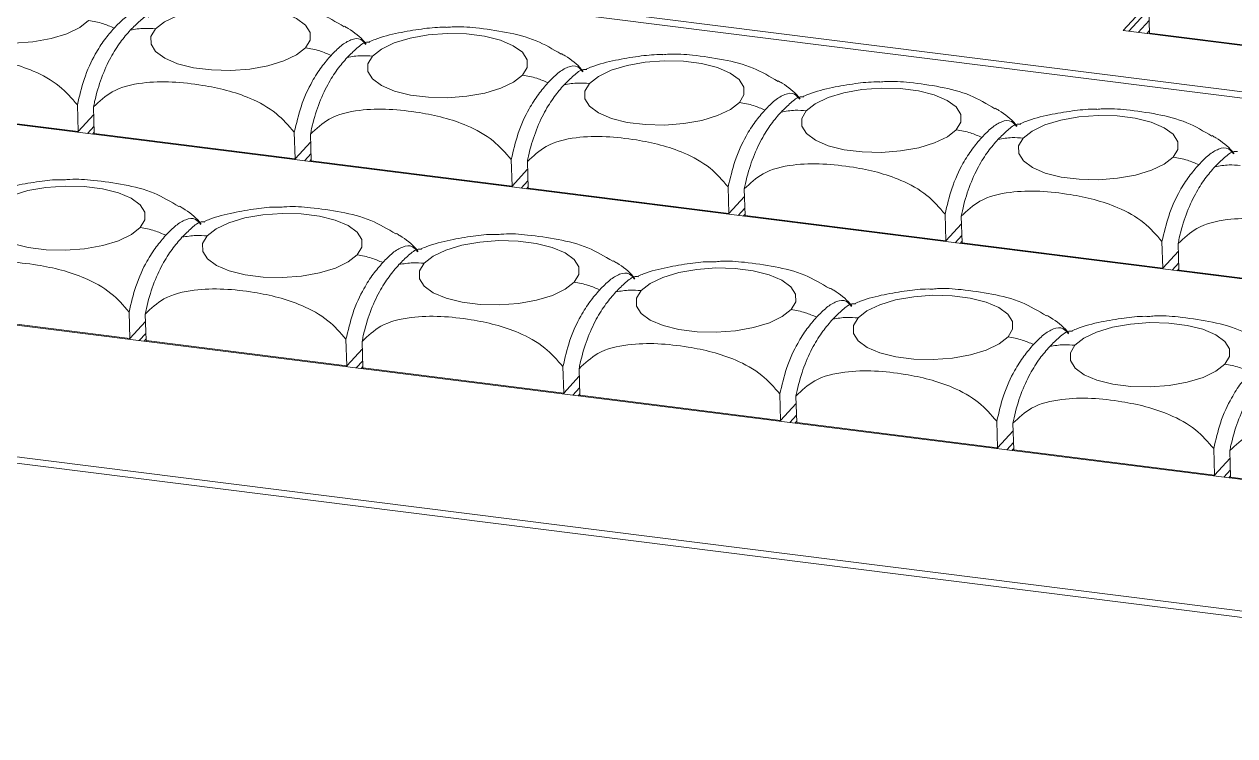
# Model space of a CAD drawing. Header units: millimetres. Extents: x 98 to 1129, y 87 to 737.
# Drawn here: x 733.3 to 831.4, y 607.9 to 665.6 of the extents above; entities that cross this region are included whole.
import ezdxf

# ---------------------------------------------------------------- set-up
doc = ezdxf.new("R2010")
doc.units = ezdxf.units.MM

msp = doc.modelspace()

# ---------------------------------------------------------------- linework, layer by layer
at = {"color": 7, "linetype": 'Continuous', "lineweight": 15}
for p, q in [((688.621, 677.683), (934.074, 646.759)), ((967.938, 643.006), (724.45, 673.683)), ((824.45, 667.545), (824.529, 664.888)), ((824.456, 667.344), (822.385, 665.09)), ((824.473, 666.795), (822.852, 665.031)), ((824.499, 665.914), (823.601, 664.937)), ((822.385, 665.09), (839.503, 662.933)), ((824.302, 664.849), (824.523, 665.09)), ((838.561, 663.121), (824.529, 664.888)), ((824.594, 664.88), (824.596, 664.811)), ((684.078, 663.594), (913.789, 634.653)), ((737.67, 656.91), (721.394, 658.961)), ((737.67, 656.91), (737.606, 659.064)), ((738.916, 658.899), (738.98, 656.745)), ((738.934, 658.286), (737.67, 656.91)), ((737.644, 656.845), (737.642, 656.914)), ((738.962, 657.333), (738.424, 656.747)), ((738.834, 656.695), (738.977, 656.85)), ((755.256, 654.695), (738.98, 656.745)), ((739.045, 656.737), (739.047, 656.668)), ((755.256, 654.695), (755.192, 656.849)), ((756.502, 656.684), (756.566, 654.53)), ((756.52, 656.07), (755.256, 654.695)), ((755.23, 654.63), (755.228, 654.698)), ((756.548, 655.118), (756.009, 654.531)), ((756.42, 654.48), (756.563, 654.635)), ((772.842, 652.479), (772.778, 654.633)), ((772.842, 652.479), (756.566, 654.53)), ((756.631, 654.522), (756.633, 654.453)), ((774.106, 653.855), (772.842, 652.479)), ((774.087, 654.468), (774.152, 652.314)), ((774.134, 652.902), (773.595, 652.316)), ((772.815, 652.414), (772.813, 652.483)), ((774.006, 652.264), (774.148, 652.419)), ((790.428, 650.264), (774.152, 652.314)), ((774.217, 652.306), (774.219, 652.237)), ((790.428, 650.264), (790.364, 652.417)), ((791.673, 652.252), (791.737, 650.099)), ((791.691, 651.639), (790.428, 650.264)), ((791.72, 650.686), (791.181, 650.1)), ((790.401, 650.198), (790.399, 650.267)), ((791.592, 650.048), (791.734, 650.204)), ((808.014, 648.048), (791.737, 650.099)), ((791.802, 650.09), (791.804, 650.022)), ((808.014, 648.048), (807.949, 650.202)), ((809.259, 650.037), (809.323, 647.883)), ((670.684, 649.014), (901.076, 619.987)), ((809.277, 649.423), (808.014, 648.048)), ((807.987, 647.983), (807.985, 648.052)), ((809.306, 648.471), (808.767, 647.884)), ((809.177, 647.833), (809.32, 647.988)), ((825.599, 645.832), (809.323, 647.883)), ((809.388, 647.875), (809.39, 647.806)), ((825.599, 645.832), (825.535, 647.986)), ((826.845, 647.821), (826.909, 645.667)), ((826.863, 647.208), (825.599, 645.832)), ((825.573, 645.767), (825.571, 645.836)), ((826.891, 646.255), (826.353, 645.669)), ((826.763, 645.617), (826.906, 645.772)), ((843.185, 643.617), (826.909, 645.667)), ((826.974, 645.659), (826.976, 645.59)), ((741.861, 640.115), (725.585, 642.166)), ((741.861, 640.115), (741.797, 642.269)), ((743.107, 642.104), (743.171, 639.95)), ((743.125, 641.491), (741.861, 640.115)), ((653.935, 639.93), (1030.72, 592.459)), ((899.811, 609.466), (654.358, 640.39)), ((741.835, 640.05), (741.833, 640.119)), ((743.153, 640.538), (742.615, 639.952)), ((743.025, 639.9), (743.168, 640.055)), ((759.447, 637.9), (743.171, 639.95)), ((743.236, 639.942), (743.238, 639.873)), ((759.447, 637.9), (759.383, 640.053)), ((760.692, 639.888), (760.757, 637.735)), ((760.711, 639.275), (759.447, 637.9)), ((760.739, 638.322), (760.2, 637.736)), ((759.421, 637.834), (759.419, 637.903)), ((760.611, 637.684), (760.753, 637.84)), ((777.033, 635.684), (760.757, 637.735)), ((760.822, 637.726), (760.824, 637.658)), ((777.033, 635.684), (776.969, 637.838)), ((778.296, 637.059), (777.033, 635.684)), ((778.278, 637.673), (778.342, 635.519)), ((778.325, 636.107), (777.786, 635.521)), ((777.006, 635.619), (777.004, 635.688)), ((778.197, 635.469), (778.339, 635.624)), ((794.619, 633.468), (778.342, 635.519)), ((778.407, 635.511), (778.409, 635.442)), ((794.619, 633.468), (794.554, 635.622)), ((795.864, 635.457), (795.928, 633.303)), ((795.882, 634.844), (794.619, 633.468)), ((794.592, 633.403), (794.59, 633.472)), ((795.911, 633.891), (795.372, 633.305)), ((795.783, 633.253), (795.925, 633.408)), ((812.204, 631.253), (795.928, 633.303)), ((795.993, 633.295), (795.995, 633.226)), ((812.204, 631.253), (812.14, 633.407)), ((813.45, 633.242), (813.514, 631.088)), ((813.468, 632.628), (812.204, 631.253)), ((812.178, 631.188), (812.176, 631.256)), ((813.496, 631.676), (812.958, 631.089)), ((813.368, 631.038), (813.511, 631.193)), ((829.79, 629.037), (813.514, 631.088)), ((813.579, 631.08), (813.581, 631.011)), ((829.79, 629.037), (829.726, 631.191)), ((831.054, 630.413), (829.79, 629.037)), ((831.036, 631.026), (831.1, 628.872)), ((831.082, 629.46), (830.544, 628.874)), ((829.764, 628.972), (829.762, 629.041)), ((830.954, 628.822), (831.097, 628.977)), ((847.376, 626.822), (831.1, 628.872)), ((831.165, 628.864), (831.167, 628.795))]:
    msp.add_line(p, q, dxfattribs=at)
at = {"color": 7, "linetype": 'Continuous', "lineweight": 15, "flags": 128}
for points in [[(738.518, 665.911), (737.793, 665.337), (736.757, 664.84), (735.47, 664.45), (734.006, 664.19), (732.452, 664.074), (730.896, 664.109), (729.431, 664.294), (728.14, 664.617), (727.098, 665.06), (726.367, 665.597), (725.989, 666.197), (725.986, 666.824), (726.358, 667.444)], [(743.944, 665.228), (744.669, 665.802), (745.705, 666.299), (746.992, 666.689), (748.455, 666.949), (750.01, 667.065), (751.565, 667.03), (753.031, 666.845), (754.322, 666.522), (755.363, 666.079), (756.094, 665.542), (756.472, 664.943), (756.476, 664.315), (756.104, 663.696)], [(756.104, 663.696), (755.379, 663.121), (754.343, 662.625), (753.055, 662.235), (751.592, 661.974), (750.037, 661.858), (748.482, 661.894), (747.016, 662.079), (745.725, 662.402), (744.684, 662.845), (743.953, 663.382), (743.575, 663.981), (743.572, 664.609), (743.944, 665.228)], [(761.529, 663.012), (762.254, 663.587), (763.291, 664.084), (764.578, 664.473), (766.041, 664.734), (767.596, 664.85), (769.151, 664.814), (770.617, 664.63), (771.908, 664.306), (772.949, 663.864), (773.68, 663.327), (774.058, 662.727), (774.061, 662.099), (773.69, 661.48)], [(773.69, 661.48), (772.965, 660.906), (771.928, 660.409), (770.641, 660.019), (769.178, 659.759), (767.623, 659.643), (766.068, 659.678), (764.602, 659.863), (763.311, 660.186), (762.27, 660.629), (761.539, 661.166), (761.161, 661.766), (761.158, 662.393), (761.529, 663.012)], [(779.115, 660.797), (779.84, 661.371), (780.876, 661.868), (782.164, 662.258), (783.627, 662.518), (785.182, 662.634), (786.737, 662.599), (788.203, 662.414), (789.494, 662.091), (790.535, 661.648), (791.266, 661.111), (791.644, 660.511), (791.647, 659.884), (791.275, 659.265)], [(791.275, 659.265), (790.55, 658.69), (789.514, 658.193), (788.227, 657.804), (786.764, 657.543), (785.209, 657.427), (783.654, 657.463), (782.188, 657.647), (780.897, 657.971), (779.856, 658.413), (779.125, 658.95), (778.747, 659.55), (778.743, 660.178), (779.115, 660.797)], [(796.701, 658.581), (797.426, 659.156), (798.462, 659.652), (799.749, 660.042), (801.213, 660.303), (802.767, 660.419), (804.323, 660.383), (805.788, 660.198), (807.079, 659.875), (808.121, 659.432), (808.852, 658.895), (809.23, 658.296), (809.233, 657.668), (808.861, 657.049)], [(808.861, 657.049), (808.136, 656.474), (807.1, 655.978), (805.813, 655.588), (804.349, 655.328), (802.795, 655.212), (801.239, 655.247), (799.774, 655.432), (798.483, 655.755), (797.441, 656.198), (796.711, 656.735), (796.333, 657.334), (796.329, 657.962), (796.701, 658.581)], [(814.287, 656.366), (815.012, 656.94), (816.048, 657.437), (817.335, 657.827), (818.799, 658.087), (820.353, 658.203), (821.909, 658.168), (823.374, 657.983), (824.665, 657.66), (825.706, 657.217), (826.437, 656.68), (826.815, 656.08), (826.819, 655.453), (826.447, 654.833)], [(826.447, 654.833), (825.722, 654.259), (824.686, 653.762), (823.399, 653.372), (821.935, 653.112), (820.381, 652.996), (818.825, 653.031), (817.359, 653.216), (816.068, 653.539), (815.027, 653.982), (814.296, 654.519), (813.918, 655.119), (813.915, 655.746), (814.287, 656.366)], [(730.549, 650.648), (731.274, 651.223), (732.31, 651.72), (733.597, 652.109), (735.06, 652.37), (736.615, 652.486), (738.17, 652.45), (739.636, 652.266), (740.927, 651.943), (741.968, 651.5), (742.699, 650.963), (743.077, 650.363), (743.081, 649.735), (742.709, 649.116)], [(742.709, 649.116), (741.984, 648.542), (740.948, 648.045), (739.661, 647.655), (738.197, 647.395), (736.643, 647.279), (735.087, 647.314), (733.621, 647.499), (732.33, 647.822), (731.289, 648.265), (730.558, 648.802), (730.18, 649.402), (730.177, 650.029), (730.549, 650.648)], [(748.134, 648.433), (748.859, 649.007), (749.896, 649.504), (751.183, 649.894), (752.646, 650.154), (754.201, 650.27), (755.756, 650.235), (757.222, 650.05), (758.513, 649.727), (759.554, 649.284), (760.285, 648.747), (760.663, 648.147), (760.666, 647.52), (760.295, 646.901)], [(760.295, 646.901), (759.57, 646.326), (758.534, 645.829), (757.246, 645.44), (755.783, 645.179), (754.228, 645.063), (752.673, 645.099), (751.207, 645.283), (749.916, 645.607), (748.875, 646.049), (748.144, 646.586), (747.766, 647.186), (747.763, 647.814), (748.134, 648.433)], [(765.72, 646.217), (766.445, 646.792), (767.481, 647.288), (768.769, 647.678), (770.232, 647.939), (771.787, 648.055), (773.342, 648.019), (774.808, 647.834), (776.099, 647.511), (777.14, 647.068), (777.871, 646.531), (778.249, 645.932), (778.252, 645.304), (777.881, 644.685)], [(777.881, 644.685), (777.156, 644.111), (776.119, 643.614), (774.832, 643.224), (773.369, 642.964), (771.814, 642.848), (770.259, 642.883), (768.793, 643.068), (767.502, 643.391), (766.461, 643.834), (765.73, 644.371), (765.352, 644.97), (765.349, 645.598), (765.72, 646.217)], [(783.306, 644.002), (784.031, 644.576), (785.067, 645.073), (786.354, 645.463), (787.818, 645.723), (789.372, 645.839), (790.928, 645.804), (792.394, 645.619), (793.685, 645.296), (794.726, 644.853), (795.457, 644.316), (795.835, 643.716), (795.838, 643.089), (795.466, 642.47)], [(795.466, 642.47), (794.741, 641.895), (793.705, 641.398), (792.418, 641.008), (790.954, 640.748), (789.4, 640.632), (787.845, 640.668), (786.379, 640.852), (785.088, 641.175), (784.047, 641.618), (783.316, 642.155), (782.938, 642.755), (782.934, 643.382), (783.306, 644.002)], [(800.892, 641.786), (801.617, 642.361), (802.653, 642.857), (803.94, 643.247), (805.404, 643.508), (806.958, 643.623), (808.514, 643.588), (809.979, 643.403), (811.27, 643.08), (812.312, 642.637), (813.042, 642.1), (813.42, 641.501), (813.424, 640.873), (813.052, 640.254)], [(813.052, 640.254), (812.327, 639.679), (811.291, 639.183), (810.004, 638.793), (808.54, 638.532), (806.986, 638.416), (805.43, 638.452), (803.965, 638.637), (802.674, 638.96), (801.632, 639.403), (800.901, 639.94), (800.523, 640.539), (800.52, 641.167), (800.892, 641.786)], [(818.478, 639.57), (819.203, 640.145), (820.239, 640.642), (821.526, 641.031), (822.989, 641.292), (824.544, 641.408), (826.099, 641.372), (827.565, 641.188), (828.856, 640.865), (829.897, 640.422), (830.628, 639.885), (831.006, 639.285), (831.01, 638.657), (830.638, 638.038)], [(830.638, 638.038), (829.913, 637.464), (828.877, 636.967), (827.589, 636.577), (826.126, 636.317), (824.571, 636.201), (823.016, 636.236), (821.55, 636.421), (820.259, 636.744), (819.218, 637.187), (818.487, 637.724), (818.109, 638.324), (818.106, 638.951), (818.478, 639.57)]]:
    msp.add_lwpolyline(points, dxfattribs=at)
at = {"color": 7, "linetype": 'Continuous', "lineweight": 15}
for points, knots in [([(759.236, 665.398), (758.573, 665.792), (757.166, 666.629), (754.778, 667.205), (752.503, 667.525), (750.853, 667.66), (750.068, 667.577), (749.906, 667.56)], [0, 0, 0, 0, 0.227692, 0.483052, 0.744291, 0.947244, 1, 1, 1, 1]), ([(740.587, 665.291), (740.857, 665.569), (741.397, 666.125), (742.211, 666.61), (742.922, 666.746), (743.278, 666.326), (743.411, 666.169)], [0, 0, 0, 0, 0.273866, 0.547066, 0.830443, 1, 1, 1, 1]), ([(743.736, 666.361), (743.643, 666.37), (743.307, 666.405), (742.677, 665.898), (742.158, 665.385), (741.896, 665.126)], [0, 0, 0, 0, 0.159489, 0.576016, 1, 1, 1, 1]), ([(738.518, 665.911), (738.906, 665.842), (739.609, 665.716), (740.284, 665.422), (740.587, 665.291)], [0, 0, 0, 0, 0.552022, 1, 1, 1, 1]), ([(761.031, 663.982), (760.987, 664.038), (760.597, 664.541), (759.969, 665.026), (759.358, 665.379), (759.256, 665.438)], [0, 0, 0, 0, 0.094872, 0.849538, 1, 1, 1, 1]), ([(776.822, 663.182), (776.159, 663.577), (774.752, 664.414), (772.364, 664.989), (770.088, 665.31), (768.439, 665.444), (767.654, 665.362), (767.492, 665.344)], [0, 0, 0, 0, 0.227692, 0.483052, 0.74429, 0.947244, 1, 1, 1, 1]), ([(737.606, 659.064), (737.776, 659.777), (738.161, 661.391), (738.973, 663.096), (739.806, 664.389), (740.325, 664.988), (740.587, 665.291)], [0, 0, 0, 0, 0.237916, 0.538259, 0.767081, 1, 1, 1, 1]), ([(741.896, 665.126), (741.627, 664.816), (741.09, 664.197), (740.293, 662.946), (739.561, 661.365), (739.116, 659.885), (738.945, 659.045), (738.916, 658.899)], [0, 0, 0, 0, 0.239296, 0.47801, 0.725615, 0.952267, 1, 1, 1, 1]), ([(741.896, 665.126), (742.275, 665.193), (742.94, 665.311), (743.641, 665.253), (743.944, 665.228)], [0, 0, 0, 0, 0.567949, 1, 1, 1, 1]), ([(758.173, 663.075), (758.443, 663.354), (758.983, 663.91), (759.797, 664.394), (760.508, 664.53), (760.863, 664.111), (760.997, 663.954)], [0, 0, 0, 0, 0.273866, 0.547066, 0.830443, 1, 1, 1, 1]), ([(767.492, 665.356), (767.4, 665.359), (766.741, 665.375), (765.436, 665.221), (763.593, 664.915), (762.165, 664.562), (761.443, 664.256), (761.297, 664.194)], [0, 0, 0, 0, 0.0429916, 0.3070839, 0.6016568, 0.9197512, 1, 1, 1, 1]), ([(756.104, 663.696), (756.492, 663.626), (757.195, 663.5), (757.87, 663.207), (758.173, 663.075)], [0, 0, 0, 0, 0.552022, 1, 1, 1, 1]), ([(761.322, 664.145), (761.229, 664.155), (760.893, 664.189), (760.262, 663.682), (759.744, 663.169), (759.482, 662.91)], [0, 0, 0, 0, 0.159489, 0.576016, 1, 1, 1, 1]), ([(721.33, 661.115), (721.807, 661.564), (722.885, 662.581), (725.209, 663.128), (727.702, 663.191), (729.999, 662.923), (732.122, 662.501), (734.154, 661.818), (736.136, 660.755), (737.142, 659.598), (737.606, 659.064)], [0, 0, 0, 0, 0.118924, 0.269053, 0.406242, 0.54381, 0.65272, 0.76136, 0.889886, 1, 1, 1, 1]), ([(755.192, 656.849), (755.362, 657.562), (755.747, 659.175), (756.559, 660.881), (757.392, 662.173), (757.911, 662.773), (758.173, 663.075)], [0, 0, 0, 0, 0.237916, 0.538259, 0.767081, 1, 1, 1, 1]), ([(759.482, 662.91), (759.213, 662.6), (758.676, 661.982), (757.879, 660.731), (757.147, 659.149), (756.702, 657.67), (756.531, 656.83), (756.502, 656.684)], [0, 0, 0, 0, 0.239296, 0.47801, 0.725615, 0.952267, 1, 1, 1, 1]), ([(759.482, 662.91), (759.86, 662.977), (760.526, 663.095), (761.227, 663.037), (761.529, 663.012)], [0, 0, 0, 0, 0.567946, 1, 1, 1, 1]), ([(778.616, 661.766), (778.573, 661.823), (778.183, 662.326), (777.555, 662.811), (776.944, 663.164), (776.842, 663.223)], [0, 0, 0, 0, 0.094872, 0.849538, 1, 1, 1, 1]), ([(785.078, 663.141), (784.986, 663.143), (784.327, 663.159), (783.022, 663.005), (781.179, 662.699), (779.751, 662.346), (779.029, 662.04), (778.883, 661.978)], [0, 0, 0, 0, 0.042993, 0.307085, 0.601657, 0.919751, 1, 1, 1, 1]), ([(794.408, 660.967), (793.745, 661.361), (792.338, 662.198), (789.95, 662.774), (787.674, 663.094), (786.025, 663.229), (785.24, 663.146), (785.078, 663.129)], [0, 0, 0, 0, 0.227692, 0.483052, 0.744291, 0.947244, 1, 1, 1, 1]), ([(773.69, 661.48), (774.078, 661.411), (774.781, 661.285), (775.456, 660.991), (775.758, 660.859)], [0, 0, 0, 0, 0.552022, 1, 1, 1, 1]), ([(775.758, 660.859), (776.029, 661.138), (776.569, 661.694), (777.382, 662.179), (778.093, 662.315), (778.449, 661.895), (778.582, 661.738)], [0, 0, 0, 0, 0.273866, 0.547066, 0.830443, 1, 1, 1, 1]), ([(778.907, 661.929), (778.815, 661.939), (778.479, 661.974), (777.848, 661.467), (777.33, 660.953), (777.068, 660.695)], [0, 0, 0, 0, 0.159489, 0.576016, 1, 1, 1, 1]), ([(738.916, 658.899), (739.392, 659.349), (740.471, 660.366), (742.795, 660.912), (745.288, 660.975), (747.585, 660.707), (749.708, 660.286), (751.74, 659.602), (753.721, 658.54), (754.728, 657.382), (755.192, 656.849)], [0, 0, 0, 0, 0.1189242, 0.2690535, 0.406242, 0.5438102, 0.6527208, 0.7613602, 0.8898859, 1, 1, 1, 1]), ([(772.778, 654.633), (772.948, 655.346), (773.333, 656.96), (774.145, 658.665), (774.977, 659.958), (775.497, 660.557), (775.758, 660.859)], [0, 0, 0, 0, 0.237916, 0.538259, 0.767081, 1, 1, 1, 1]), ([(777.068, 660.695), (776.799, 660.385), (776.262, 659.766), (775.464, 658.515), (774.732, 656.933), (774.288, 655.454), (774.117, 654.614), (774.087, 654.468)], [0, 0, 0, 0, 0.239296, 0.47801, 0.725615, 0.952267, 1, 1, 1, 1]), ([(777.068, 660.695), (777.446, 660.762), (778.112, 660.88), (778.812, 660.822), (779.115, 660.797)], [0, 0, 0, 0, 0.567946, 1, 1, 1, 1]), ([(796.202, 659.551), (796.159, 659.607), (795.769, 660.11), (795.141, 660.595), (794.53, 660.948), (794.428, 661.007)], [0, 0, 0, 0, 0.094872, 0.849538, 1, 1, 1, 1]), ([(802.664, 660.925), (802.572, 660.928), (801.912, 660.944), (800.608, 660.79), (798.764, 660.484), (797.336, 660.13), (796.614, 659.824), (796.469, 659.763)], [0, 0, 0, 0, 0.042993, 0.307084, 0.601657, 0.919751, 1, 1, 1, 1]), ([(811.993, 658.751), (811.33, 659.146), (809.924, 659.982), (807.536, 660.558), (805.26, 660.878), (803.61, 661.013), (802.825, 660.93), (802.663, 660.913)], [0, 0, 0, 0, 0.227692, 0.483052, 0.74429, 0.947244, 1, 1, 1, 1]), ([(793.344, 658.644), (793.615, 658.922), (794.155, 659.479), (794.968, 659.963), (795.679, 660.099), (796.035, 659.68), (796.168, 659.523)], [0, 0, 0, 0, 0.273866, 0.547066, 0.830443, 1, 1, 1, 1]), ([(796.493, 659.714), (796.4, 659.723), (796.064, 659.758), (795.434, 659.251), (794.915, 658.738), (794.654, 658.479)], [0, 0, 0, 0, 0.159489, 0.576016, 1, 1, 1, 1]), ([(756.502, 656.684), (756.978, 657.133), (758.056, 658.15), (760.381, 658.697), (762.874, 658.759), (765.17, 658.492), (767.294, 658.07), (769.326, 657.386), (771.307, 656.324), (772.313, 655.167), (772.778, 654.633)], [0, 0, 0, 0, 0.118924, 0.269053, 0.406242, 0.54381, 0.652721, 0.76136, 0.889886, 1, 1, 1, 1]), ([(790.364, 652.417), (790.534, 653.131), (790.918, 654.744), (791.731, 656.45), (792.563, 657.742), (793.082, 658.341), (793.344, 658.644)], [0, 0, 0, 0, 0.237916, 0.538259, 0.767081, 1, 1, 1, 1]), ([(791.275, 659.265), (791.664, 659.195), (792.367, 659.069), (793.042, 658.775), (793.344, 658.644)], [0, 0, 0, 0, 0.552025, 1, 1, 1, 1]), ([(794.654, 658.479), (795.032, 658.546), (795.698, 658.664), (796.398, 658.606), (796.701, 658.581)], [0, 0, 0, 0, 0.567948, 1, 1, 1, 1]), ([(813.788, 657.335), (813.744, 657.391), (813.354, 657.894), (812.727, 658.38), (812.115, 658.733), (812.014, 658.791)], [0, 0, 0, 0, 0.094873, 0.849537, 1, 1, 1, 1]), ([(820.25, 658.71), (820.157, 658.712), (819.498, 658.728), (818.194, 658.574), (816.35, 658.268), (814.922, 657.915), (814.2, 657.609), (814.055, 657.547)], [0, 0, 0, 0, 0.042992, 0.307084, 0.601657, 0.919751, 1, 1, 1, 1]), ([(829.579, 656.536), (828.916, 656.93), (827.51, 657.767), (825.121, 658.343), (822.846, 658.663), (821.196, 658.797), (820.411, 658.715), (820.249, 658.698)], [0, 0, 0, 0, 0.227692, 0.483052, 0.744291, 0.947244, 1, 1, 1, 1]), ([(794.654, 658.479), (794.385, 658.169), (793.847, 657.55), (793.05, 656.3), (792.318, 654.718), (791.873, 653.239), (791.703, 652.399), (791.673, 652.252)], [0, 0, 0, 0, 0.239296, 0.47801, 0.725615, 0.952267, 1, 1, 1, 1]), ([(810.93, 656.428), (811.2, 656.707), (811.74, 657.263), (812.554, 657.748), (813.265, 657.884), (813.621, 657.464), (813.754, 657.307)], [0, 0, 0, 0, 0.273866, 0.547066, 0.830443, 1, 1, 1, 1]), ([(808.861, 657.049), (809.249, 656.979), (809.952, 656.853), (810.628, 656.56), (810.93, 656.428)], [0, 0, 0, 0, 0.552022, 1, 1, 1, 1]), ([(814.079, 657.498), (813.986, 657.508), (813.65, 657.542), (813.02, 657.035), (812.501, 656.522), (812.24, 656.263)], [0, 0, 0, 0, 0.159489, 0.576016, 1, 1, 1, 1]), ([(831.374, 655.12), (831.33, 655.176), (830.94, 655.679), (830.312, 656.164), (829.701, 656.517), (829.6, 656.576)], [0, 0, 0, 0, 0.094872, 0.849538, 1, 1, 1, 1]), ([(774.087, 654.468), (774.564, 654.918), (775.642, 655.935), (777.966, 656.481), (780.459, 656.544), (782.756, 656.276), (784.88, 655.854), (786.912, 655.171), (788.893, 654.108), (789.899, 652.951), (790.364, 652.417)], [0, 0, 0, 0, 0.118924, 0.269053, 0.406242, 0.54381, 0.652721, 0.76136, 0.889886, 1, 1, 1, 1]), ([(807.949, 650.202), (808.119, 650.915), (808.504, 652.529), (809.316, 654.234), (810.149, 655.526), (810.668, 656.126), (810.93, 656.428)], [0, 0, 0, 0, 0.237916, 0.538259, 0.767081, 1, 1, 1, 1]), ([(812.24, 656.263), (811.971, 655.954), (811.433, 655.335), (810.636, 654.084), (809.904, 652.502), (809.459, 651.023), (809.289, 650.183), (809.259, 650.037)], [0, 0, 0, 0, 0.239296, 0.47801, 0.725615, 0.952267, 1, 1, 1, 1]), ([(812.24, 656.263), (812.618, 656.33), (813.284, 656.448), (813.984, 656.391), (814.287, 656.366)], [0, 0, 0, 0, 0.567948, 1, 1, 1, 1]), ([(828.516, 654.213), (828.786, 654.491), (829.326, 655.047), (830.14, 655.532), (830.851, 655.668), (831.207, 655.248), (831.34, 655.091)], [0, 0, 0, 0, 0.273866, 0.547066, 0.830443, 1, 1, 1, 1]), ([(826.447, 654.833), (826.835, 654.764), (827.538, 654.638), (828.213, 654.344), (828.516, 654.213)], [0, 0, 0, 0, 0.552022, 1, 1, 1, 1]), ([(831.665, 655.283), (831.572, 655.292), (831.236, 655.327), (830.606, 654.82), (830.087, 654.307), (829.825, 654.048)], [0, 0, 0, 0, 0.159489, 0.576016, 1, 1, 1, 1]), ([(791.673, 652.252), (792.15, 652.702), (793.228, 653.719), (795.552, 654.266), (798.045, 654.328), (800.342, 654.06), (802.466, 653.639), (804.497, 652.955), (806.479, 651.893), (807.485, 650.736), (807.949, 650.202)], [0, 0, 0, 0, 0.118924, 0.269053, 0.406242, 0.54381, 0.652721, 0.76136, 0.889886, 1, 1, 1, 1]), ([(825.535, 647.986), (825.705, 648.699), (826.09, 650.313), (826.902, 652.018), (827.735, 653.311), (828.254, 653.91), (828.516, 654.213)], [0, 0, 0, 0, 0.237916, 0.538259, 0.767081, 1, 1, 1, 1]), ([(829.825, 654.048), (829.556, 653.738), (829.019, 653.119), (828.222, 651.868), (827.49, 650.286), (827.045, 648.807), (826.874, 647.967), (826.845, 647.821)], [0, 0, 0, 0, 0.239296, 0.47801, 0.725615, 0.952267, 1, 1, 1, 1]), ([(829.825, 654.048), (830.204, 654.115), (830.869, 654.233), (831.57, 654.175), (831.872, 654.15)], [0, 0, 0, 0, 0.567948, 1, 1, 1, 1]), ([(736.512, 652.993), (736.419, 652.995), (735.76, 653.011), (734.456, 652.857), (732.612, 652.551), (731.184, 652.198), (730.462, 651.892), (730.317, 651.83)], [0, 0, 0, 0, 0.0429927, 0.3070838, 0.6016573, 0.9197507, 1, 1, 1, 1]), ([(745.841, 650.818), (745.178, 651.213), (743.771, 652.05), (741.383, 652.625), (739.108, 652.946), (737.458, 653.08), (736.673, 652.998), (736.511, 652.98)], [0, 0, 0, 0, 0.227692, 0.483052, 0.744291, 0.947244, 1, 1, 1, 1]), ([(809.259, 650.037), (809.736, 650.486), (810.814, 651.503), (813.138, 652.05), (815.631, 652.113), (817.928, 651.845), (820.051, 651.423), (822.083, 650.74), (824.065, 649.677), (825.071, 648.52), (825.535, 647.986)], [0, 0, 0, 0, 0.118924, 0.269053, 0.406242, 0.54381, 0.652721, 0.76136, 0.889886, 1, 1, 1, 1]), ([(747.636, 649.403), (747.592, 649.459), (747.202, 649.962), (746.574, 650.447), (745.963, 650.8), (745.861, 650.859)], [0, 0, 0, 0, 0.094872, 0.849538, 1, 1, 1, 1]), ([(754.097, 650.777), (754.005, 650.779), (753.346, 650.795), (752.041, 650.642), (750.198, 650.335), (748.77, 649.982), (748.048, 649.676), (747.902, 649.614)], [0, 0, 0, 0, 0.042992, 0.307084, 0.601657, 0.919751, 1, 1, 1, 1]), ([(763.427, 648.603), (762.764, 648.997), (761.357, 649.834), (758.969, 650.41), (756.693, 650.73), (755.044, 650.865), (754.259, 650.782), (754.097, 650.765)], [0, 0, 0, 0, 0.227692, 0.483052, 0.74429, 0.947244, 1, 1, 1, 1]), ([(744.778, 648.496), (745.048, 648.774), (745.588, 649.33), (746.402, 649.815), (747.113, 649.951), (747.469, 649.531), (747.602, 649.374)], [0, 0, 0, 0, 0.2738664, 0.5470661, 0.8304427, 1, 1, 1, 1]), ([(826.845, 647.821), (827.321, 648.271), (828.4, 649.288), (830.724, 649.834), (833.217, 649.897), (835.514, 649.629), (837.637, 649.208), (839.669, 648.524), (841.65, 647.462), (842.657, 646.304), (843.121, 645.771)], [0, 0, 0, 0, 0.118924, 0.269053, 0.406242, 0.54381, 0.652721, 0.76136, 0.889886, 1, 1, 1, 1]), ([(742.709, 649.116), (743.097, 649.047), (743.8, 648.921), (744.475, 648.627), (744.778, 648.496)], [0, 0, 0, 0, 0.5520214, 1, 1, 1, 1]), ([(747.927, 649.566), (747.834, 649.575), (747.498, 649.61), (746.868, 649.103), (746.349, 648.589), (746.087, 648.331)], [0, 0, 0, 0, 0.159489, 0.576016, 1, 1, 1, 1]), ([(741.797, 642.269), (741.967, 642.982), (742.352, 644.596), (743.164, 646.301), (743.997, 647.594), (744.516, 648.193), (744.778, 648.496)], [0, 0, 0, 0, 0.237915, 0.538258, 0.767081, 1, 1, 1, 1]), ([(746.087, 648.331), (745.818, 648.021), (745.281, 647.402), (744.484, 646.151), (743.752, 644.569), (743.307, 643.09), (743.136, 642.25), (743.107, 642.104)], [0, 0, 0, 0, 0.239296, 0.47801, 0.725616, 0.952267, 1, 1, 1, 1]), ([(746.087, 648.331), (746.465, 648.398), (747.131, 648.516), (747.832, 648.458), (748.134, 648.433)], [0, 0, 0, 0, 0.567946, 1, 1, 1, 1]), ([(765.221, 647.187), (765.178, 647.243), (764.788, 647.746), (764.16, 648.231), (763.549, 648.584), (763.447, 648.643)], [0, 0, 0, 0, 0.094872, 0.849538, 1, 1, 1, 1]), ([(771.683, 648.561), (771.591, 648.564), (770.932, 648.58), (769.627, 648.426), (767.784, 648.12), (766.356, 647.766), (765.634, 647.461), (765.488, 647.399)], [0, 0, 0, 0, 0.042993, 0.307085, 0.601657, 0.919751, 1, 1, 1, 1]), ([(781.013, 646.387), (780.35, 646.782), (778.943, 647.619), (776.555, 648.194), (774.279, 648.514), (772.63, 648.649), (771.845, 648.566), (771.683, 648.549)], [0, 0, 0, 0, 0.227692, 0.483052, 0.744291, 0.947244, 1, 1, 1, 1]), ([(760.295, 646.901), (760.683, 646.831), (761.386, 646.705), (762.061, 646.411), (762.363, 646.28)], [0, 0, 0, 0, 0.5520214, 1, 1, 1, 1]), ([(762.363, 646.28), (762.634, 646.558), (763.174, 647.115), (763.988, 647.599), (764.698, 647.735), (765.054, 647.316), (765.188, 647.159)], [0, 0, 0, 0, 0.2738664, 0.5470661, 0.8304427, 1, 1, 1, 1]), ([(765.513, 647.35), (765.42, 647.36), (765.084, 647.394), (764.453, 646.887), (763.935, 646.374), (763.673, 646.115)], [0, 0, 0, 0, 0.159489, 0.576016, 1, 1, 1, 1]), ([(725.521, 644.32), (725.997, 644.769), (727.076, 645.786), (729.4, 646.333), (731.893, 646.395), (734.19, 646.128), (736.313, 645.706), (738.345, 645.022), (740.327, 643.96), (741.333, 642.803), (741.797, 642.269)], [0, 0, 0, 0, 0.118924, 0.269054, 0.406242, 0.54381, 0.652721, 0.76136, 0.889886, 1, 1, 1, 1]), ([(759.383, 640.053), (759.553, 640.767), (759.938, 642.38), (760.75, 644.086), (761.583, 645.378), (762.102, 645.978), (762.363, 646.28)], [0, 0, 0, 0, 0.237915, 0.538258, 0.767081, 1, 1, 1, 1]), ([(763.673, 646.115), (763.404, 645.805), (762.867, 645.186), (762.07, 643.936), (761.338, 642.354), (760.893, 640.875), (760.722, 640.035), (760.692, 639.888)], [0, 0, 0, 0, 0.239296, 0.47801, 0.725616, 0.952267, 1, 1, 1, 1]), ([(763.673, 646.115), (764.051, 646.182), (764.717, 646.3), (765.418, 646.242), (765.72, 646.217)], [0, 0, 0, 0, 0.567946, 1, 1, 1, 1]), ([(782.807, 644.971), (782.764, 645.028), (782.374, 645.53), (781.746, 646.016), (781.135, 646.369), (781.033, 646.427)], [0, 0, 0, 0, 0.094872, 0.849538, 1, 1, 1, 1]), ([(789.269, 646.346), (789.177, 646.348), (788.517, 646.364), (787.213, 646.21), (785.369, 645.904), (783.941, 645.551), (783.219, 645.245), (783.074, 645.183)], [0, 0, 0, 0, 0.042993, 0.307084, 0.601657, 0.919751, 1, 1, 1, 1]), ([(798.599, 644.172), (797.935, 644.566), (796.529, 645.403), (794.141, 645.979), (791.865, 646.299), (790.216, 646.433), (789.43, 646.351), (789.268, 646.334)], [0, 0, 0, 0, 0.227692, 0.483052, 0.74429, 0.947244, 1, 1, 1, 1]), ([(779.949, 644.064), (780.22, 644.343), (780.76, 644.899), (781.573, 645.384), (782.284, 645.52), (782.64, 645.1), (782.773, 644.943)], [0, 0, 0, 0, 0.2738664, 0.5470661, 0.8304427, 1, 1, 1, 1]), ([(783.098, 645.134), (783.005, 645.144), (782.67, 645.178), (782.039, 644.671), (781.52, 644.158), (781.259, 643.899)], [0, 0, 0, 0, 0.159489, 0.576016, 1, 1, 1, 1]), ([(743.107, 642.104), (743.583, 642.554), (744.662, 643.571), (746.986, 644.117), (749.479, 644.18), (751.776, 643.912), (753.899, 643.49), (755.931, 642.807), (757.912, 641.744), (758.919, 640.587), (759.383, 640.053)], [0, 0, 0, 0, 0.118924, 0.269053, 0.406242, 0.54381, 0.652721, 0.76136, 0.889886, 1, 1, 1, 1]), ([(776.969, 637.838), (777.139, 638.551), (777.524, 640.165), (778.336, 641.87), (779.168, 643.162), (779.687, 643.762), (779.949, 644.064)], [0, 0, 0, 0, 0.237915, 0.538258, 0.767081, 1, 1, 1, 1]), ([(777.881, 644.685), (778.269, 644.615), (778.972, 644.489), (779.647, 644.196), (779.949, 644.064)], [0, 0, 0, 0, 0.552025, 1, 1, 1, 1]), ([(781.259, 643.899), (780.99, 643.59), (780.453, 642.971), (779.655, 641.72), (778.923, 640.138), (778.479, 638.659), (778.308, 637.819), (778.278, 637.673)], [0, 0, 0, 0, 0.239296, 0.47801, 0.725616, 0.952267, 1, 1, 1, 1]), ([(781.259, 643.899), (781.637, 643.966), (782.303, 644.084), (783.003, 644.027), (783.306, 644.002)], [0, 0, 0, 0, 0.567948, 1, 1, 1, 1]), ([(800.393, 642.756), (800.349, 642.812), (799.959, 643.315), (799.332, 643.8), (798.72, 644.153), (798.619, 644.212)], [0, 0, 0, 0, 0.094873, 0.849537, 1, 1, 1, 1]), ([(806.855, 644.13), (806.763, 644.132), (806.103, 644.149), (804.799, 643.995), (802.955, 643.688), (801.527, 643.335), (800.805, 643.029), (800.66, 642.968)], [0, 0, 0, 0, 0.042992, 0.307084, 0.601657, 0.919751, 1, 1, 1, 1]), ([(816.184, 641.956), (815.521, 642.35), (814.115, 643.187), (811.726, 643.763), (809.451, 644.083), (807.801, 644.218), (807.016, 644.135), (806.854, 644.118)], [0, 0, 0, 0, 0.227692, 0.483052, 0.744291, 0.947244, 1, 1, 1, 1]), ([(797.535, 641.849), (797.805, 642.127), (798.345, 642.683), (799.159, 643.168), (799.87, 643.304), (800.226, 642.885), (800.359, 642.728)], [0, 0, 0, 0, 0.2738664, 0.5470661, 0.8304427, 1, 1, 1, 1]), ([(800.684, 642.919), (800.591, 642.928), (800.255, 642.963), (799.625, 642.456), (799.106, 641.943), (798.845, 641.684)], [0, 0, 0, 0, 0.159489, 0.576016, 1, 1, 1, 1]), ([(760.692, 639.888), (761.169, 640.338), (762.247, 641.355), (764.571, 641.902), (767.064, 641.964), (769.361, 641.696), (771.485, 641.275), (773.517, 640.591), (775.498, 639.529), (776.504, 638.372), (776.969, 637.838)], [0, 0, 0, 0, 0.118924, 0.269053, 0.406242, 0.54381, 0.652721, 0.761361, 0.889886, 1, 1, 1, 1]), ([(794.554, 635.622), (794.724, 636.335), (795.109, 637.949), (795.921, 639.654), (796.754, 640.947), (797.273, 641.546), (797.535, 641.849)], [0, 0, 0, 0, 0.237915, 0.538258, 0.767081, 1, 1, 1, 1]), ([(795.466, 642.47), (795.854, 642.4), (796.557, 642.274), (797.233, 641.98), (797.535, 641.849)], [0, 0, 0, 0, 0.5520214, 1, 1, 1, 1]), ([(817.979, 640.54), (817.935, 640.596), (817.545, 641.099), (816.918, 641.584), (816.306, 641.937), (816.205, 641.996)], [0, 0, 0, 0, 0.094872, 0.849537, 1, 1, 1, 1]), ([(824.441, 641.915), (824.348, 641.917), (823.689, 641.933), (822.384, 641.779), (820.541, 641.473), (819.113, 641.12), (818.391, 640.814), (818.246, 640.752)], [0, 0, 0, 0, 0.042992, 0.307084, 0.601657, 0.919751, 1, 1, 1, 1]), ([(833.77, 639.74), (833.107, 640.135), (831.7, 640.972), (829.312, 641.547), (827.037, 641.868), (825.387, 642.002), (824.602, 641.92), (824.44, 641.902)], [0, 0, 0, 0, 0.227692, 0.483052, 0.74429, 0.947244, 1, 1, 1, 1]), ([(798.845, 641.684), (798.576, 641.374), (798.038, 640.755), (797.241, 639.504), (796.509, 637.923), (796.064, 636.443), (795.894, 635.603), (795.864, 635.457)], [0, 0, 0, 0, 0.239296, 0.47801, 0.725616, 0.952267, 1, 1, 1, 1]), ([(798.845, 641.684), (799.223, 641.751), (799.889, 641.869), (800.589, 641.811), (800.892, 641.786)], [0, 0, 0, 0, 0.567948, 1, 1, 1, 1]), ([(815.121, 639.633), (815.391, 639.912), (815.931, 640.468), (816.745, 640.952), (817.456, 641.088), (817.812, 640.669), (817.945, 640.512)], [0, 0, 0, 0, 0.2738664, 0.5470661, 0.8304427, 1, 1, 1, 1]), ([(813.052, 640.254), (813.44, 640.184), (814.143, 640.058), (814.818, 639.765), (815.121, 639.633)], [0, 0, 0, 0, 0.5520214, 1, 1, 1, 1]), ([(818.27, 640.703), (818.177, 640.713), (817.841, 640.747), (817.211, 640.24), (816.692, 639.727), (816.43, 639.468)], [0, 0, 0, 0, 0.159489, 0.576016, 1, 1, 1, 1]), ([(778.278, 637.673), (778.755, 638.122), (779.833, 639.139), (782.157, 639.686), (784.65, 639.749), (786.947, 639.481), (789.071, 639.059), (791.102, 638.376), (793.084, 637.313), (794.09, 636.156), (794.554, 635.622)], [0, 0, 0, 0, 0.118924, 0.269054, 0.406242, 0.54381, 0.652721, 0.76136, 0.889886, 1, 1, 1, 1]), ([(812.14, 633.407), (812.31, 634.12), (812.695, 635.733), (813.507, 637.439), (814.34, 638.731), (814.859, 639.331), (815.121, 639.633)], [0, 0, 0, 0, 0.237915, 0.538258, 0.767081, 1, 1, 1, 1]), ([(816.43, 639.468), (816.161, 639.158), (815.624, 638.54), (814.827, 637.289), (814.095, 635.707), (813.65, 634.228), (813.479, 633.388), (813.45, 633.242)], [0, 0, 0, 0, 0.239296, 0.47801, 0.725616, 0.952267, 1, 1, 1, 1]), ([(816.43, 639.468), (816.809, 639.535), (817.474, 639.653), (818.175, 639.595), (818.478, 639.57)], [0, 0, 0, 0, 0.567948, 1, 1, 1, 1]), ([(830.638, 638.038), (831.026, 637.969), (831.729, 637.843), (832.404, 637.549), (832.707, 637.418)], [0, 0, 0, 0, 0.5520214, 1, 1, 1, 1]), ([(795.864, 635.457), (796.341, 635.907), (797.419, 636.924), (799.743, 637.47), (802.236, 637.533), (804.533, 637.265), (806.656, 636.844), (808.688, 636.16), (810.67, 635.098), (811.676, 633.941), (812.14, 633.407)], [0, 0, 0, 0, 0.118924, 0.269053, 0.406242, 0.54381, 0.652721, 0.76136, 0.889886, 1, 1, 1, 1]), ([(829.726, 631.191), (829.896, 631.904), (830.281, 633.518), (831.093, 635.223), (831.926, 636.516), (832.445, 637.115), (832.707, 637.418)], [0, 0, 0, 0, 0.237915, 0.538258, 0.767081, 1, 1, 1, 1]), ([(834.016, 637.253), (833.747, 636.943), (833.21, 636.324), (832.413, 635.073), (831.681, 633.491), (831.236, 632.012), (831.065, 631.172), (831.036, 631.026)], [0, 0, 0, 0, 0.239296, 0.47801, 0.725616, 0.952267, 1, 1, 1, 1]), ([(813.45, 633.242), (813.926, 633.691), (815.005, 634.708), (817.329, 635.255), (819.822, 635.317), (822.119, 635.05), (824.242, 634.628), (826.274, 633.944), (828.255, 632.882), (829.262, 631.725), (829.726, 631.191)], [0, 0, 0, 0, 0.118924, 0.269053, 0.406242, 0.54381, 0.652721, 0.76136, 0.889886, 1, 1, 1, 1]), ([(831.036, 631.026), (831.512, 631.476), (832.591, 632.493), (834.915, 633.039), (837.408, 633.102), (839.704, 632.834), (841.828, 632.412), (843.86, 631.729), (845.841, 630.666), (846.847, 629.509), (847.312, 628.975)], [0, 0, 0, 0, 0.118924, 0.269053, 0.406242, 0.54381, 0.652721, 0.76136, 0.889886, 1, 1, 1, 1])]:
    msp.add_open_spline(points, degree=3, knots=knots, dxfattribs=at)

doc.saveas('drawing.dxf')
